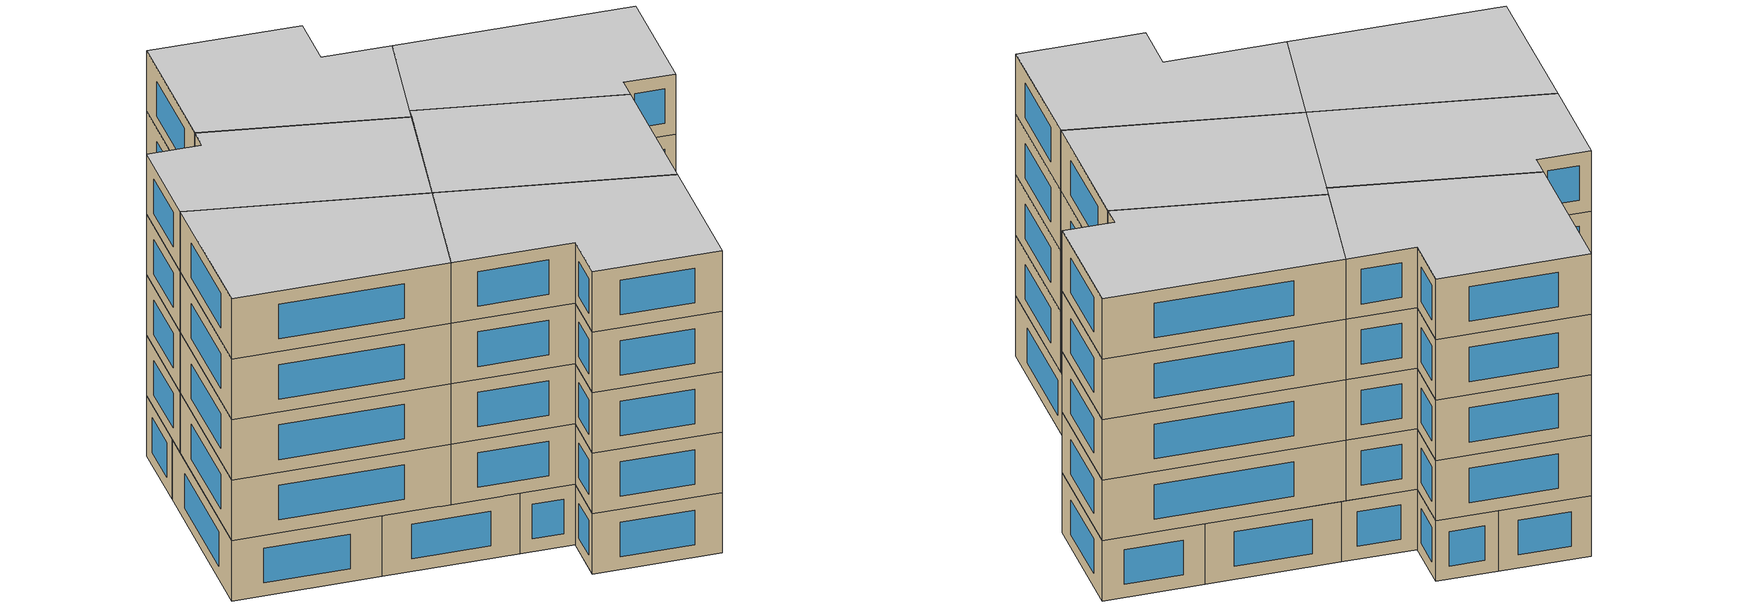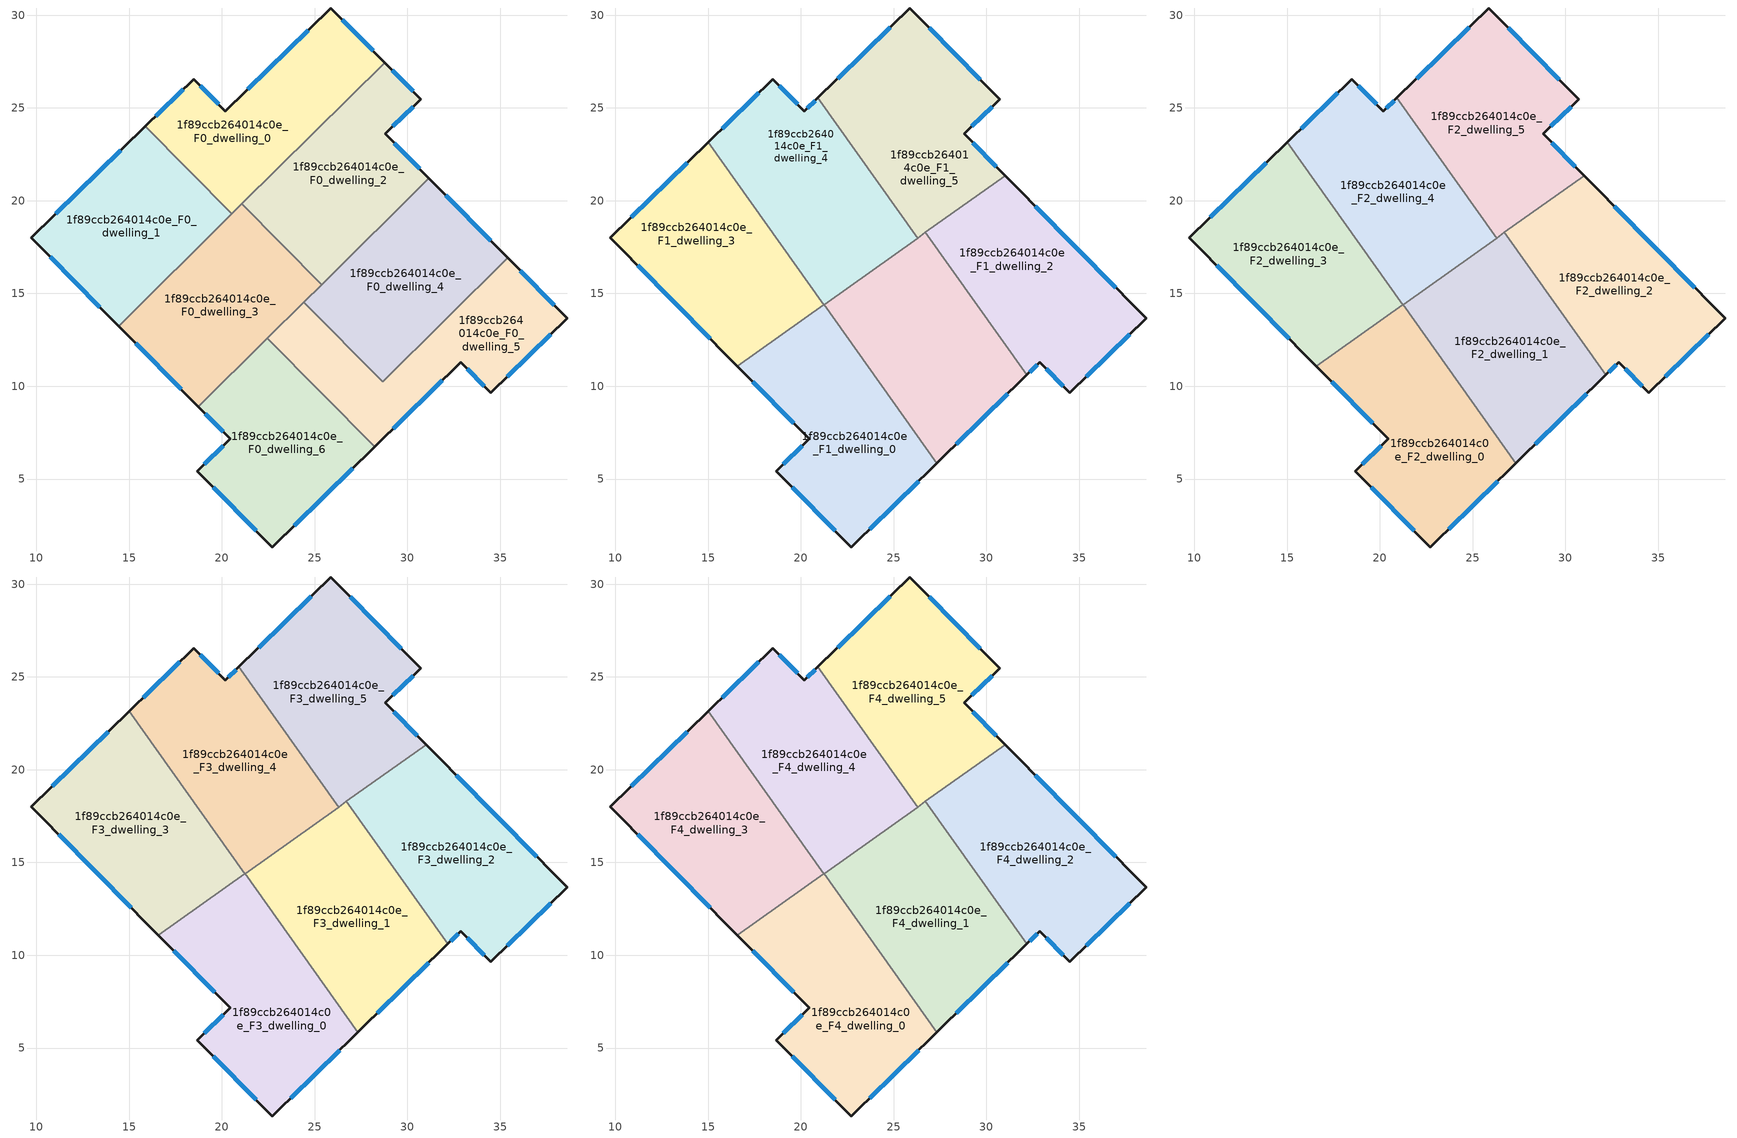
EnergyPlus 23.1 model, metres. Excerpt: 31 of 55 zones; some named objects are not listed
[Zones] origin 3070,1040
1f89ccb264014c0e_F0_dwelling_0
 floor ground (EU_floor_Construction): 25.87,30.38 28.77,27.45 20.54,19.29 15.87,24 18.48,26.56 20.19,24.82 z0
 wall outside (EU_wall_Construction): 28.77,27.45 25.87,30.38 20.19,24.82 18.48,26.56 15.87,24 z0:3
 wall to 1f89ccb264014c0e_F0_dwelling_1 (EU_wall_Construction): 15.87,24 20.54,19.29 z0:3
 wall to 1f89ccb264014c0e_F0_dwelling_2 (EU_wall_Construction): 21.08,19.82 28.77,27.45 z0:3
 wall to 1f89ccb264014c0e_F0_dwelling_3 (EU_wall_Construction): 20.54,19.29 21.08,19.82 z0:3
 window (EU_Window_Construction): 24.66,29.19 21.41,26.01 / 28.15,28.08 26.49,29.75 / 17.92,26.01 16.43,24.55 / 19.82,25.19 18.85,26.18 z0.64:2.36
1f89ccb264014c0e_F0_dwelling_1
 floor ground (EU_floor_Construction): 15.87,24 20.54,19.29 14.44,13.24 9.74,18 z0
 wall outside (EU_wall_Construction): 15.87,24 9.74,18 14.44,13.24 z0:3
 wall to 1f89ccb264014c0e_F0_dwelling_3 (EU_wall_Construction): 14.44,13.24 20.54,19.29 z0:3
 window (EU_Window_Construction): 14.55,22.72 11.05,19.28 / 10.74,16.98 13.43,14.26 z0.64:2.36
1f89ccb264014c0e_F0_dwelling_2
 floor ground (EU_floor_Construction): 30.72,25.48 28.79,23.6 31.16,21.21 25.38,15.48 21.08,19.82 28.77,27.45 z0
 wall outside (EU_wall_Construction): 31.16,21.21 28.79,23.6 30.72,25.48 28.77,27.45 z0:3
 wall to 1f89ccb264014c0e_F0_dwelling_3 (EU_wall_Construction): 21.08,19.82 25.38,15.48 z0:3
 wall to 1f89ccb264014c0e_F0_dwelling_4 (EU_wall_Construction): 25.38,15.48 31.16,21.21 z0:3
 window (EU_Window_Construction): 29.21,24 30.31,25.07 / 30.65,21.72 29.3,23.09 / 30.3,25.9 29.19,27.02 z0.64:2.36
1f89ccb264014c0e_F0_dwelling_3
 floor ground (EU_floor_Construction): 21.08,19.82 25.38,15.48 18.73,8.9 14.44,13.24 z0
 wall outside (EU_wall_Construction): 14.44,13.24 18.73,8.9 z0:3
 wall to 1f89ccb264014c0e_F0_dwelling_6 (EU_wall_Construction): 18.73,8.9 22.45,12.58 z0:3
 wall to 1f89ccb264014c0e_F0_dwelling_5 (EU_wall_Construction): 22.45,12.58 24.42,14.53 z0:3
 wall to 1f89ccb264014c0e_F0_dwelling_4 (EU_wall_Construction): 24.42,14.53 25.38,15.48 z0:3
 window (EU_Window_Construction): 15.36,12.31 17.81,9.83 z0.64:2.36
1f89ccb264014c0e_F0_dwelling_4
 floor ground (EU_floor_Construction): 31.16,21.21 35.4,16.92 28.66,10.25 24.42,14.53 z0
 wall outside (EU_wall_Construction): 35.4,16.92 31.16,21.21 z0:3
 wall to 1f89ccb264014c0e_F0_dwelling_5 (EU_wall_Construction): 24.42,14.53 28.66,10.25 35.4,16.92 z0:3
 window (EU_Window_Construction): 34.49,17.84 32.07,20.29 z0.64:2.36
1f89ccb264014c0e_F0_dwelling_5
 floor ground (EU_floor_Construction): 35.4,16.92 38.6,13.67 34.5,9.65 32.88,11.3 28.23,6.74 22.45,12.58 24.42,14.53 28.66,10.25 z0
 wall outside (EU_wall_Construction): 28.23,6.74 32.88,11.3 34.5,9.65 38.6,13.67 35.4,16.92 z0:3
 wall to 1f89ccb264014c0e_F0_dwelling_6 (EU_wall_Construction): 22.45,12.58 28.23,6.74 z0:3
 window (EU_Window_Construction): 37.92,14.37 36.08,16.22 / 35.38,10.51 37.73,12.81 / 33.23,10.95 34.15,10.01 / 29.22,7.72 31.88,10.33 z0.64:2.36
1f89ccb264014c0e_F0_dwelling_6
 floor ground (EU_floor_Construction): 22.45,12.58 28.23,6.74 22.72,1.34 18.67,5.43 20.45,7.17 18.73,8.9 z0
 wall outside (EU_wall_Construction): 18.73,8.9 20.45,7.17 18.67,5.43 22.72,1.34 28.23,6.74 z0:3
 window (EU_Window_Construction): 19.1,8.53 20.08,7.54 / 23.9,2.5 27.05,5.59 / 19.54,4.56 21.85,2.22 / 20.07,6.8 19.05,5.81 z0.64:2.36
1f89ccb264014c0e_F1_dwelling_0
 floor to 1f89ccb264014c0e_F0_dwelling_6 (EU_floor_Construction): 22.81,12.22 27.33,5.86 22.72,1.34 18.67,5.43 20.45,7.17 18.73,8.9 22.45,12.58 z3
 floor to 1f89ccb264014c0e_F0_dwelling_5 (EU_floor_Construction): 22.51,12.64 22.81,12.22 22.45,12.58 z3
 floor to 1f89ccb264014c0e_F0_dwelling_3 (EU_floor_Construction): 21.25,14.4 22.51,12.64 18.73,8.9 16.58,11.08 z3
 wall outside (EU_wall_Construction): 16.58,11.08 20.45,7.17 18.67,5.43 22.72,1.34 27.33,5.86 z3:6
 wall to 1f89ccb264014c0e_F1_dwelling_1 (EU_wall_Construction): 27.33,5.86 21.25,14.4 z3:6
 wall to 1f89ccb264014c0e_F1_dwelling_3 (EU_wall_Construction): 21.24,14.4 16.58,11.08 z3:6
 window (EU_Window_Construction): 17.41,10.24 19.62,8.01 / 23.7,2.31 26.34,4.89 / 19.54,4.56 21.85,2.22 / 20.07,6.8 19.05,5.81 z3.64:5.36
1f89ccb264014c0e_F1_dwelling_1
 floor to 1f89ccb264014c0e_F0_dwelling_5 (EU_floor_Construction): 30.87,12.44 32.17,10.61 28.23,6.74 22.81,12.22 22.51,12.64 24.42,14.53 28.66,10.25 z3
 floor to 1f89ccb264014c0e_F0_dwelling_6 (EU_floor_Construction): 22.81,12.22 28.23,6.74 27.33,5.86 z3
 floor to 1f89ccb264014c0e_F0_dwelling_4 (EU_floor_Construction): 27.33,17.41 30.87,12.44 28.66,10.25 24.42,14.53 z3
 floor to 1f89ccb264014c0e_F0_dwelling_2 (EU_floor_Construction): 26.71,18.29 27.33,17.41 25.38,15.48 24.3,16.57 z3
 floor to 1f89ccb264014c0e_F0_dwelling_3 (EU_floor_Construction): 24.3,16.57 25.38,15.48 22.51,12.64 21.25,14.4 z3
 wall outside (EU_wall_Construction): 27.33,5.86 32.17,10.61 z3:6
 wall to 1f89ccb264014c0e_F1_dwelling_2 (EU_wall_Construction): 32.17,10.61 26.71,18.29 z3:6
 wall to 1f89ccb264014c0e_F1_dwelling_4 (EU_wall_Construction): 26.29,17.99 21.25,14.4 z3:6
 wall to 1f89ccb264014c0e_F1_dwelling_5 (EU_wall_Construction): 26.71,18.29 26.29,17.99 z3:6
 window (EU_Window_Construction): 28.37,6.88 31.14,9.59 z3.64:5.36
1f89ccb264014c0e_F1_dwelling_2
 floor to 1f89ccb264014c0e_F0_dwelling_4 (EU_floor_Construction): 31.16,21.2 35.4,16.92 30.87,12.44 27.33,17.41 z3
 floor to 1f89ccb264014c0e_F0_dwelling_5 (EU_floor_Construction): 35.4,16.92 38.6,13.67 34.5,9.65 32.88,11.3 32.17,10.61 30.87,12.44 z3
 floor to 1f89ccb264014c0e_F0_dwelling_2 (EU_floor_Construction): 31.02,21.35 31.16,21.2 27.33,17.41 26.71,18.29 z3
 wall outside (EU_wall_Construction): 32.17,10.61 32.88,11.3 34.5,9.65 38.6,13.67 31.02,21.35 z3:6
 wall to 1f89ccb264014c0e_F1_dwelling_5 (EU_wall_Construction): 31.02,21.35 26.71,18.29 z3:6
 window (EU_Window_Construction): 36.98,15.32 32.64,19.7 / 35.38,10.51 37.73,12.81 / 33.23,10.95 34.15,10.01 / 32.32,10.76 32.73,11.15 z3.64:5.36
1f89ccb264014c0e_F1_dwelling_3
 floor to 1f89ccb264014c0e_F0_dwelling_1 (EU_floor_Construction): 15.01,23.16 18.91,17.68 14.44,13.24 9.74,18 z3
 floor to 1f89ccb264014c0e_F0_dwelling_3 (EU_floor_Construction): 18.91,17.68 21.24,14.4 16.58,11.08 14.44,13.24 z3
 wall outside (EU_wall_Construction): 15.01,23.16 9.74,18 16.58,11.08 z3:6
 wall to 1f89ccb264014c0e_F1_dwelling_4 (EU_wall_Construction): 21.24,14.4 15.01,23.16 z3:6
 window (EU_Window_Construction): 11.2,16.52 15.11,12.56 / 13.88,22.05 10.87,19.1 z3.64:5.36
1f89ccb264014c0e_F1_dwelling_4
 floor to 1f89ccb264014c0e_F0_dwelling_2 (EU_floor_Construction): 23.37,22.09 26.29,17.99 24.3,16.57 21.08,19.82 z3
 floor to 1f89ccb264014c0e_F0_dwelling_0 (EU_floor_Construction): 20.92,25.54 23.37,22.09 20.54,19.29 15.87,24 18.48,26.56 20.19,24.82 z3
 floor to 1f89ccb264014c0e_F0_dwelling_1 (EU_floor_Construction): 15.87,24 20.54,19.29 18.91,17.68 15.01,23.16 z3
 floor to 1f89ccb264014c0e_F0_dwelling_3 (EU_floor_Construction): 21.08,19.82 24.3,16.57 21.24,14.4 18.91,17.68 z3
 wall outside (EU_wall_Construction): 20.92,25.54 20.19,24.82 18.48,26.56 15.01,23.16 z3:6
 wall to 1f89ccb264014c0e_F1_dwelling_5 (EU_wall_Construction): 26.29,17.99 20.92,25.54 z3:6
 window (EU_Window_Construction): 17.74,25.83 15.75,23.89 / 19.82,25.19 18.85,26.18 / 20.77,25.38 20.35,24.97 z3.64:5.36
1f89ccb264014c0e_F1_dwelling_5
 floor to 1f89ccb264014c0e_F0_dwelling_0 (EU_floor_Construction): 25.87,30.38 28.77,27.45 23.37,22.09 20.92,25.54 z3
 floor to 1f89ccb264014c0e_F0_dwelling_2 (EU_floor_Construction): 30.72,25.48 28.79,23.6 31.02,21.35 26.29,17.99 23.37,22.09 28.77,27.45 z3
 wall outside (EU_wall_Construction): 31.02,21.35 28.79,23.6 30.72,25.48 25.87,30.38 20.92,25.54 z3:6
 window (EU_Window_Construction): 30.54,21.83 29.27,23.12 / 24.81,29.35 21.98,26.57 / 29.68,26.53 26.91,29.33 / 29.21,24 30.31,25.07 z3.64:5.36
1f89ccb264014c0e_F2_dwelling_0
 floor to 1f89ccb264014c0e_F1_dwelling_0 (EU_floor_Construction): 21.25,14.4 27.33,5.86 22.72,1.34 18.67,5.43 20.45,7.17 16.58,11.08 z6
 wall outside (EU_wall_Construction): 16.58,11.08 20.45,7.17 18.67,5.43 22.72,1.34 27.33,5.86 z6:9
 wall to 1f89ccb264014c0e_F2_dwelling_1 (EU_wall_Construction): 27.33,5.86 21.25,14.4 z6:9
 wall to 1f89ccb264014c0e_F2_dwelling_3 (EU_wall_Construction): 21.24,14.4 16.58,11.08 z6:9
 window (EU_Window_Construction): 17.41,10.24 19.62,8.01 / 23.7,2.31 26.34,4.89 / 19.54,4.56 21.85,2.22 / 20.07,6.8 19.05,5.81 z6.64:8.36
1f89ccb264014c0e_F2_dwelling_1
 floor to 1f89ccb264014c0e_F1_dwelling_1 (EU_floor_Construction): 26.71,18.29 32.17,10.61 27.33,5.86 21.25,14.4 z6
 wall outside (EU_wall_Construction): 27.33,5.86 32.17,10.61 z6:9
 wall to 1f89ccb264014c0e_F2_dwelling_2 (EU_wall_Construction): 32.17,10.61 26.71,18.29 z6:9
 wall to 1f89ccb264014c0e_F2_dwelling_4 (EU_wall_Construction): 26.29,17.99 21.25,14.4 z6:9
 wall to 1f89ccb264014c0e_F2_dwelling_5 (EU_wall_Construction): 26.71,18.29 26.29,17.99 z6:9
 window (EU_Window_Construction): 28.37,6.88 31.14,9.59 z6.64:8.36
1f89ccb264014c0e_F2_dwelling_2
 floor to 1f89ccb264014c0e_F1_dwelling_2 (EU_floor_Construction): 31.02,21.35 38.6,13.67 34.5,9.65 32.88,11.3 32.17,10.61 26.71,18.29 z6
 wall outside (EU_wall_Construction): 32.17,10.61 32.88,11.3 34.5,9.65 38.6,13.67 31.02,21.35 z6:9
 wall to 1f89ccb264014c0e_F2_dwelling_5 (EU_wall_Construction): 31.02,21.35 26.71,18.29 z6:9
 window (EU_Window_Construction): 36.98,15.32 32.64,19.7 / 35.38,10.51 37.73,12.81 / 33.23,10.95 34.15,10.01 / 32.32,10.76 32.73,11.15 z6.64:8.36
1f89ccb264014c0e_F2_dwelling_3
 floor to 1f89ccb264014c0e_F1_dwelling_3 (EU_floor_Construction): 15.01,23.16 21.24,14.4 16.58,11.08 9.74,18 z6
 wall outside (EU_wall_Construction): 15.01,23.16 9.74,18 16.58,11.08 z6:9
 wall to 1f89ccb264014c0e_F2_dwelling_4 (EU_wall_Construction): 21.24,14.4 15.01,23.16 z6:9
 window (EU_Window_Construction): 11.2,16.52 15.11,12.56 / 13.88,22.05 10.87,19.1 z6.64:8.36
1f89ccb264014c0e_F2_dwelling_4
 floor to 1f89ccb264014c0e_F1_dwelling_4 (EU_floor_Construction): 20.92,25.54 26.29,17.99 21.24,14.4 15.01,23.16 18.48,26.56 20.19,24.82 z6
 wall outside (EU_wall_Construction): 20.92,25.54 20.19,24.82 18.48,26.56 15.01,23.16 z6:9
 wall to 1f89ccb264014c0e_F2_dwelling_5 (EU_wall_Construction): 26.29,17.99 20.92,25.54 z6:9
 window (EU_Window_Construction): 17.74,25.83 15.75,23.89 / 19.82,25.19 18.85,26.18 / 20.77,25.38 20.35,24.97 z6.64:8.36
1f89ccb264014c0e_F2_dwelling_5
 floor to 1f89ccb264014c0e_F1_dwelling_5 (EU_floor_Construction): 30.72,25.48 28.79,23.6 31.02,21.35 26.29,17.99 20.92,25.54 25.87,30.38 z6
 wall outside (EU_wall_Construction): 31.02,21.35 28.79,23.6 30.72,25.48 25.87,30.38 20.92,25.54 z6:9
 window (EU_Window_Construction): 30.54,21.83 29.27,23.12 / 24.81,29.35 21.98,26.57 / 29.68,26.53 26.91,29.33 / 29.21,24 30.31,25.07 z6.64:8.36
1f89ccb264014c0e_F3_dwelling_0
 floor to 1f89ccb264014c0e_F2_dwelling_0 (EU_floor_Construction): 21.25,14.4 27.33,5.86 22.72,1.34 18.67,5.43 20.45,7.17 16.58,11.08 z9
 wall outside (EU_wall_Construction): 16.58,11.08 20.45,7.17 18.67,5.43 22.72,1.34 27.33,5.86 z9:12
 wall to 1f89ccb264014c0e_F3_dwelling_1 (EU_wall_Construction): 27.33,5.86 21.25,14.4 z9:12
 wall to 1f89ccb264014c0e_F3_dwelling_3 (EU_wall_Construction): 21.24,14.4 16.58,11.08 z9:12
 window (EU_Window_Construction): 17.41,10.24 19.62,8.01 / 23.7,2.31 26.34,4.89 / 19.54,4.56 21.85,2.22 / 20.07,6.8 19.05,5.81 z9.64:11.36
1f89ccb264014c0e_F3_dwelling_1
 floor to 1f89ccb264014c0e_F2_dwelling_1 (EU_floor_Construction): 26.71,18.29 32.17,10.61 27.33,5.86 21.25,14.4 z9
 wall outside (EU_wall_Construction): 27.33,5.86 32.17,10.61 z9:12
 wall to 1f89ccb264014c0e_F3_dwelling_2 (EU_wall_Construction): 32.17,10.61 26.71,18.29 z9:12
 wall to 1f89ccb264014c0e_F3_dwelling_4 (EU_wall_Construction): 26.29,17.99 21.25,14.4 z9:12
 wall to 1f89ccb264014c0e_F3_dwelling_5 (EU_wall_Construction): 26.71,18.29 26.29,17.99 z9:12
 window (EU_Window_Construction): 28.37,6.88 31.14,9.59 z9.64:11.36
1f89ccb264014c0e_F3_dwelling_2
 floor to 1f89ccb264014c0e_F2_dwelling_2 (EU_floor_Construction): 31.02,21.35 38.6,13.67 34.5,9.65 32.88,11.3 32.17,10.61 26.71,18.29 z9
 wall outside (EU_wall_Construction): 32.17,10.61 32.88,11.3 34.5,9.65 38.6,13.67 31.02,21.35 z9:12
 wall to 1f89ccb264014c0e_F3_dwelling_5 (EU_wall_Construction): 31.02,21.35 26.71,18.29 z9:12
 window (EU_Window_Construction): 36.98,15.32 32.64,19.7 / 35.38,10.51 37.73,12.81 / 33.23,10.95 34.15,10.01 / 32.32,10.76 32.73,11.15 z9.64:11.36
1f89ccb264014c0e_F3_dwelling_3
 floor to 1f89ccb264014c0e_F2_dwelling_3 (EU_floor_Construction): 15.01,23.16 21.24,14.4 16.58,11.08 9.74,18 z9
 wall outside (EU_wall_Construction): 15.01,23.16 9.74,18 16.58,11.08 z9:12
 wall to 1f89ccb264014c0e_F3_dwelling_4 (EU_wall_Construction): 21.24,14.4 15.01,23.16 z9:12
 window (EU_Window_Construction): 11.2,16.52 15.11,12.56 / 13.88,22.05 10.87,19.1 z9.64:11.36
1f89ccb264014c0e_F3_dwelling_4
 floor to 1f89ccb264014c0e_F2_dwelling_4 (EU_floor_Construction): 20.92,25.54 26.29,17.99 21.24,14.4 15.01,23.16 18.48,26.56 20.19,24.82 z9
 wall outside (EU_wall_Construction): 20.92,25.54 20.19,24.82 18.48,26.56 15.01,23.16 z9:12
 wall to 1f89ccb264014c0e_F3_dwelling_5 (EU_wall_Construction): 26.29,17.99 20.92,25.54 z9:12
 window (EU_Window_Construction): 17.74,25.83 15.75,23.89 / 19.82,25.19 18.85,26.18 / 20.77,25.38 20.35,24.97 z9.64:11.36
1f89ccb264014c0e_F3_dwelling_5
 floor to 1f89ccb264014c0e_F2_dwelling_5 (EU_floor_Construction): 30.72,25.48 28.79,23.6 31.02,21.35 26.29,17.99 20.92,25.54 25.87,30.38 z9
 wall outside (EU_wall_Construction): 31.02,21.35 28.79,23.6 30.72,25.48 25.87,30.38 20.92,25.54 z9:12
 window (EU_Window_Construction): 30.54,21.83 29.27,23.12 / 24.81,29.35 21.98,26.57 / 29.68,26.53 26.91,29.33 / 29.21,24 30.31,25.07 z9.64:11.36
1f89ccb264014c0e_F4_dwelling_0
 floor to 1f89ccb264014c0e_F3_dwelling_0 (EU_floor_Construction): 21.25,14.4 27.33,5.86 22.72,1.34 18.67,5.43 20.45,7.17 16.58,11.08 z12
 wall outside (EU_wall_Construction): 16.58,11.08 20.45,7.17 18.67,5.43 22.72,1.34 27.33,5.86 z12:15
 wall to 1f89ccb264014c0e_F4_dwelling_1 (EU_wall_Construction): 27.33,5.86 21.25,14.4 z12:15
 wall to 1f89ccb264014c0e_F4_dwelling_3 (EU_wall_Construction): 21.24,14.4 16.58,11.08 z12:15
 window (EU_Window_Construction): 17.41,10.24 19.62,8.01 / 23.7,2.31 26.34,4.89 / 19.54,4.56 21.85,2.22 / 20.07,6.8 19.05,5.81 z12.64:14.36
 ceiling to 1f89ccb264014c0e_F5_dwelling_0 (EU_floor_Construction): 27.33,5.86 21.25,14.4 16.58,11.08 20.45,7.17 18.67,5.43 22.72,1.34 z15
1f89ccb264014c0e_F4_dwelling_1
 floor to 1f89ccb264014c0e_F3_dwelling_1 (EU_floor_Construction): 26.71,18.29 32.17,10.61 27.33,5.86 21.25,14.4 z12
 wall outside (EU_wall_Construction): 27.33,5.86 32.17,10.61 z12:15
 wall to 1f89ccb264014c0e_F4_dwelling_2 (EU_wall_Construction): 32.17,10.61 26.71,18.29 z12:15
 wall to 1f89ccb264014c0e_F4_dwelling_4 (EU_wall_Construction): 26.29,17.99 21.25,14.4 z12:15
 wall to 1f89ccb264014c0e_F4_dwelling_5 (EU_wall_Construction): 26.71,18.29 26.29,17.99 z12:15
 window (EU_Window_Construction): 28.37,6.88 31.14,9.59 z12.64:14.36
 ceiling to 1f89ccb264014c0e_F5_dwelling_1 (EU_floor_Construction): 32.17,10.61 26.71,18.29 21.25,14.4 27.33,5.86 z15
1f89ccb264014c0e_F4_dwelling_2
 floor to 1f89ccb264014c0e_F3_dwelling_2 (EU_floor_Construction): 31.02,21.35 38.6,13.67 34.5,9.65 32.88,11.3 32.17,10.61 26.71,18.29 z12
 wall outside (EU_wall_Construction): 32.17,10.61 32.88,11.3 34.5,9.65 38.6,13.67 31.02,21.35 z12:15
 wall to 1f89ccb264014c0e_F4_dwelling_5 (EU_wall_Construction): 31.02,21.35 26.71,18.29 z12:15
 window (EU_Window_Construction): 36.98,15.32 32.64,19.7 / 35.38,10.51 37.73,12.81 / 33.23,10.95 34.15,10.01 / 32.32,10.76 32.73,11.15 z12.64:14.36
 ceiling to 1f89ccb264014c0e_F5_dwelling_2 (EU_floor_Construction): 38.6,13.67 31.02,21.35 26.71,18.29 32.17,10.61 32.88,11.3 34.5,9.65 z15
1f89ccb264014c0e_F4_dwelling_3
 floor to 1f89ccb264014c0e_F3_dwelling_3 (EU_floor_Construction): 15.01,23.16 21.24,14.4 16.58,11.08 9.74,18 z12
 wall outside (EU_wall_Construction): 15.01,23.16 9.74,18 16.58,11.08 z12:15
 wall to 1f89ccb264014c0e_F4_dwelling_4 (EU_wall_Construction): 21.24,14.4 15.01,23.16 z12:15
 window (EU_Window_Construction): 11.2,16.52 15.11,12.56 / 13.88,22.05 10.87,19.1 z12.64:14.36
 ceiling to 1f89ccb264014c0e_F5_dwelling_3 (EU_floor_Construction): 21.24,14.4 15.01,23.16 9.74,18 16.58,11.08 z15
1f89ccb264014c0e_F4_dwelling_4
 floor to 1f89ccb264014c0e_F3_dwelling_4 (EU_floor_Construction): 20.92,25.54 26.29,17.99 21.24,14.4 15.01,23.16 18.48,26.56 20.19,24.82 z12
 wall outside (EU_wall_Construction): 20.92,25.54 20.19,24.82 18.48,26.56 15.01,23.16 z12:15
 wall to 1f89ccb264014c0e_F4_dwelling_5 (EU_wall_Construction): 26.29,17.99 20.92,25.54 z12:15
 window (EU_Window_Construction): 17.74,25.83 15.75,23.89 / 19.82,25.19 18.85,26.18 / 20.77,25.38 20.35,24.97 z12.64:14.36
 ceiling to 1f89ccb264014c0e_F5_dwelling_4 (EU_floor_Construction): 26.29,17.99 20.92,25.54 20.19,24.82 18.48,26.56 15.01,23.16 21.24,14.4 z15
1f89ccb264014c0e_F4_dwelling_5
 floor to 1f89ccb264014c0e_F3_dwelling_5 (EU_floor_Construction): 30.72,25.48 28.79,23.6 31.02,21.35 26.29,17.99 20.92,25.54 25.87,30.38 z12
 wall outside (EU_wall_Construction): 31.02,21.35 28.79,23.6 30.72,25.48 25.87,30.38 20.92,25.54 z12:15
 window (EU_Window_Construction): 30.54,21.83 29.27,23.12 / 24.81,29.35 21.98,26.57 / 29.68,26.53 26.91,29.33 / 29.21,24 30.31,25.07 z12.64:14.36
 ceiling to 1f89ccb264014c0e_F5_dwelling_5 (EU_floor_Construction): 31.02,21.35 28.79,23.6 30.72,25.48 25.87,30.38 20.92,25.54 26.29,17.99 z15
[Building]
EU S2 Campaign: North Axis=0; Terrain=City; Solar Distribution=FullExterior
[Site:Location]
Yerevan-Zvartnots.Intl.AP: Latitude=40.15; Longitude=44.383; Time Zone=4; Elevation=854
[SizingPeriod:WeatherFileDays]
AnnualSizingPeriod: Begin Month=1; Begin Day of Month=1; End Month=12; End Day of Month=31; Day of Week for Start Day=Monday; Use Weather File Daylight Saving Period=No; Use Weather File Rain and Snow Indicators=No
[MATERIAL]
EU_InternalMass_Material: Roughness=MediumRough; Thickness=0.1; Conductivity=1; Density=1800; Specific Heat=900; Thermal Absorptance=0.9; Solar Absorptance=0.7; Visible Absorptance=0.7
[MATERIAL:NOMASS] Roughness=MediumRough; Thermal Absorptance=0.9; Solar Absorptance=0.7; Visible Absorptance=0.7
Name | Thermal Resistance
EU_wall_NoMass | 1.05043
EU_floor_NoMass | 0.478065
[WINDOWMATERIAL:SIMPLEGLAZINGSYSTEM]
EU_Window_SimpleGlazing: UFactor=2.5566; Solar Heat Gain Coefficient=0.75; Visible Transmittance=0.75
[CONSTRUCTION]
EU_wall_Construction: EU_wall_NoMass
EU_floor_Construction: EU_floor_NoMass
EU_Window_Construction: EU_Window_SimpleGlazing
EU_InternalMass_Construction: EU_InternalMass_Material
[ZONE] Type=1; Multiplier=1; Ceiling Height=autocalculate; Floor Area=autocalculate; Part of Total Floor Area=Yes
Name | Volume
1f89ccb264014c0e_F0_dwelling_0 | 171.486
1f89ccb264014c0e_F1_dwelling_0; 1f89ccb264014c0e_F2_dwelling_0; 1f89ccb264014c0e_F3_dwelling_0; 1f89ccb264014c0e_F4_dwelling_0 | 200.08
1f89ccb264014c0e_F0_dwelling_1 | 171.511
1f89ccb264014c0e_F1_dwelling_1; 1f89ccb264014c0e_F2_dwelling_1; 1f89ccb264014c0e_F3_dwelling_1; 1f89ccb264014c0e_F4_dwelling_1 | 200.07
1f89ccb264014c0e_F0_dwelling_2 | 171.478
1f89ccb264014c0e_F1_dwelling_2; 1f89ccb264014c0e_F2_dwelling_2; 1f89ccb264014c0e_F3_dwelling_2; 1f89ccb264014c0e_F4_dwelling_2 | 200.058
1f89ccb264014c0e_F0_dwelling_3 | 171.479
1f89ccb264014c0e_F1_dwelling_3; 1f89ccb264014c0e_F2_dwelling_3; 1f89ccb264014c0e_F3_dwelling_3; 1f89ccb264014c0e_F4_dwelling_3 | 200.066
1f89ccb264014c0e_F0_dwelling_4 | 171.499
1f89ccb264014c0e_F1_dwelling_4; 1f89ccb264014c0e_F2_dwelling_4; 1f89ccb264014c0e_F3_dwelling_4; 1f89ccb264014c0e_F4_dwelling_4 | 200.045
1f89ccb264014c0e_F0_dwelling_5 | 171.466
1f89ccb264014c0e_F1_dwelling_5; 1f89ccb264014c0e_F2_dwelling_5; 1f89ccb264014c0e_F3_dwelling_5; 1f89ccb264014c0e_F4_dwelling_5 | 200.071
1f89ccb264014c0e_F0_dwelling_6 | 171.502
[INTERNALMASS] Construction=EU_InternalMass_Construction
Name | Zone or ZoneList | Surface Area
1f89ccb264014c0e_F0_dwelling_0_EU_InternalMass | 1f89ccb264014c0e_F0_dwelling_0 | 57.1627
1f89ccb264014c0e_F0_dwelling_1_EU_InternalMass | 1f89ccb264014c0e_F0_dwelling_1 | 57.17
1f89ccb264014c0e_F0_dwelling_2_EU_InternalMass | 1f89ccb264014c0e_F0_dwelling_2 | 57.1592
1f89ccb264014c0e_F0_dwelling_3_EU_InternalMass | 1f89ccb264014c0e_F0_dwelling_3 | 57.1591
1f89ccb264014c0e_F0_dwelling_4_EU_InternalMass | 1f89ccb264014c0e_F0_dwelling_4 | 57.1658
1f89ccb264014c0e_F0_dwelling_5_EU_InternalMass | 1f89ccb264014c0e_F0_dwelling_5 | 57.155
1f89ccb264014c0e_F0_dwelling_6_EU_InternalMass | 1f89ccb264014c0e_F0_dwelling_6 | 57.167
1f89ccb264014c0e_F1_dwelling_0_EU_InternalMass | 1f89ccb264014c0e_F1_dwelling_0 | 66.6932
1f89ccb264014c0e_F1_dwelling_1_EU_InternalMass | 1f89ccb264014c0e_F1_dwelling_1 | 66.6901
1f89ccb264014c0e_F1_dwelling_2_EU_InternalMass | 1f89ccb264014c0e_F1_dwelling_2 | 66.6859
1f89ccb264014c0e_F1_dwelling_3_EU_InternalMass | 1f89ccb264014c0e_F1_dwelling_3 | 66.6888
1f89ccb264014c0e_F1_dwelling_4_EU_InternalMass | 1f89ccb264014c0e_F1_dwelling_4 | 66.6817
1f89ccb264014c0e_F1_dwelling_5_EU_InternalMass | 1f89ccb264014c0e_F1_dwelling_5 | 66.6903
1f89ccb264014c0e_F2_dwelling_0_EU_InternalMass | 1f89ccb264014c0e_F2_dwelling_0 | 66.6932
1f89ccb264014c0e_F2_dwelling_1_EU_InternalMass | 1f89ccb264014c0e_F2_dwelling_1 | 66.6901
1f89ccb264014c0e_F2_dwelling_2_EU_InternalMass | 1f89ccb264014c0e_F2_dwelling_2 | 66.6859
1f89ccb264014c0e_F2_dwelling_3_EU_InternalMass | 1f89ccb264014c0e_F2_dwelling_3 | 66.6888
1f89ccb264014c0e_F2_dwelling_4_EU_InternalMass | 1f89ccb264014c0e_F2_dwelling_4 | 66.6817
1f89ccb264014c0e_F2_dwelling_5_EU_InternalMass | 1f89ccb264014c0e_F2_dwelling_5 | 66.6903
1f89ccb264014c0e_F3_dwelling_0_EU_InternalMass | 1f89ccb264014c0e_F3_dwelling_0 | 66.6932
1f89ccb264014c0e_F3_dwelling_1_EU_InternalMass | 1f89ccb264014c0e_F3_dwelling_1 | 66.6901
1f89ccb264014c0e_F3_dwelling_2_EU_InternalMass | 1f89ccb264014c0e_F3_dwelling_2 | 66.6859
1f89ccb264014c0e_F3_dwelling_3_EU_InternalMass | 1f89ccb264014c0e_F3_dwelling_3 | 66.6888
1f89ccb264014c0e_F3_dwelling_4_EU_InternalMass | 1f89ccb264014c0e_F3_dwelling_4 | 66.6817
1f89ccb264014c0e_F3_dwelling_5_EU_InternalMass | 1f89ccb264014c0e_F3_dwelling_5 | 66.6903
1f89ccb264014c0e_F4_dwelling_0_EU_InternalMass | 1f89ccb264014c0e_F4_dwelling_0 | 66.6932
1f89ccb264014c0e_F4_dwelling_1_EU_InternalMass | 1f89ccb264014c0e_F4_dwelling_1 | 66.6901
1f89ccb264014c0e_F4_dwelling_2_EU_InternalMass | 1f89ccb264014c0e_F4_dwelling_2 | 66.6859
1f89ccb264014c0e_F4_dwelling_3_EU_InternalMass | 1f89ccb264014c0e_F4_dwelling_3 | 66.6888
1f89ccb264014c0e_F4_dwelling_4_EU_InternalMass | 1f89ccb264014c0e_F4_dwelling_4 | 66.6817
1f89ccb264014c0e_F4_dwelling_5_EU_InternalMass | 1f89ccb264014c0e_F4_dwelling_5 | 66.6903
[OTHEREQUIPMENT] Fuel Type=Electricity; Design Level Calculation Method=Watts/Area; Power per Zone Floor Area=1; Fraction Latent=0; Fraction Radiant=0; Fraction Lost=0; Carbon Dioxide Generation Rate=0; EndUse Subcategory=EU_Step8_InternalGains
Name | Zone or ZoneList or Space or SpaceList | Schedule
EU_Step8_InternalGain_1f89ccb264014c0e_F0_dwelling_0_f000 | 1f89ccb264014c0e_F0_dwelling_0 | EU_Step8_GainSchedule_1f89ccb264014c0e_F0_dwelling_0_f000
EU_Step8_InternalGain_1f89ccb264014c0e_F0_dwelling_1_f000 | 1f89ccb264014c0e_F0_dwelling_1 | EU_Step8_GainSchedule_1f89ccb264014c0e_F0_dwelling_1_f000
EU_Step8_InternalGain_1f89ccb264014c0e_F0_dwelling_2_f000 | 1f89ccb264014c0e_F0_dwelling_2 | EU_Step8_GainSchedule_1f89ccb264014c0e_F0_dwelling_2_f000
EU_Step8_InternalGain_1f89ccb264014c0e_F0_dwelling_3_f000 | 1f89ccb264014c0e_F0_dwelling_3 | EU_Step8_GainSchedule_1f89ccb264014c0e_F0_dwelling_3_f000
EU_Step8_InternalGain_1f89ccb264014c0e_F0_dwelling_4_f000 | 1f89ccb264014c0e_F0_dwelling_4 | EU_Step8_GainSchedule_1f89ccb264014c0e_F0_dwelling_4_f000
EU_Step8_InternalGain_1f89ccb264014c0e_F0_dwelling_5_f000 | 1f89ccb264014c0e_F0_dwelling_5 | EU_Step8_GainSchedule_1f89ccb264014c0e_F0_dwelling_5_f000
EU_Step8_InternalGain_1f89ccb264014c0e_F0_dwelling_6_f000 | 1f89ccb264014c0e_F0_dwelling_6 | EU_Step8_GainSchedule_1f89ccb264014c0e_F0_dwelling_6_f000
EU_Step8_InternalGain_1f89ccb264014c0e_F1_dwelling_0_f000 | 1f89ccb264014c0e_F1_dwelling_0 | EU_Step8_GainSchedule_1f89ccb264014c0e_F1_dwelling_0_f000
EU_Step8_InternalGain_1f89ccb264014c0e_F1_dwelling_1_f000 | 1f89ccb264014c0e_F1_dwelling_1 | EU_Step8_GainSchedule_1f89ccb264014c0e_F1_dwelling_1_f000
EU_Step8_InternalGain_1f89ccb264014c0e_F1_dwelling_2_f000 | 1f89ccb264014c0e_F1_dwelling_2 | EU_Step8_GainSchedule_1f89ccb264014c0e_F1_dwelling_2_f000
EU_Step8_InternalGain_1f89ccb264014c0e_F1_dwelling_3_f000 | 1f89ccb264014c0e_F1_dwelling_3 | EU_Step8_GainSchedule_1f89ccb264014c0e_F1_dwelling_3_f000
EU_Step8_InternalGain_1f89ccb264014c0e_F1_dwelling_4_f000 | 1f89ccb264014c0e_F1_dwelling_4 | EU_Step8_GainSchedule_1f89ccb264014c0e_F1_dwelling_4_f000
EU_Step8_InternalGain_1f89ccb264014c0e_F1_dwelling_5_f000 | 1f89ccb264014c0e_F1_dwelling_5 | EU_Step8_GainSchedule_1f89ccb264014c0e_F1_dwelling_5_f000
EU_Step8_InternalGain_1f89ccb264014c0e_F2_dwelling_0_f000 | 1f89ccb264014c0e_F2_dwelling_0 | EU_Step8_GainSchedule_1f89ccb264014c0e_F2_dwelling_0_f000
EU_Step8_InternalGain_1f89ccb264014c0e_F2_dwelling_1_f000 | 1f89ccb264014c0e_F2_dwelling_1 | EU_Step8_GainSchedule_1f89ccb264014c0e_F2_dwelling_1_f000
EU_Step8_InternalGain_1f89ccb264014c0e_F2_dwelling_2_f000 | 1f89ccb264014c0e_F2_dwelling_2 | EU_Step8_GainSchedule_1f89ccb264014c0e_F2_dwelling_2_f000
EU_Step8_InternalGain_1f89ccb264014c0e_F2_dwelling_3_f000 | 1f89ccb264014c0e_F2_dwelling_3 | EU_Step8_GainSchedule_1f89ccb264014c0e_F2_dwelling_3_f000
EU_Step8_InternalGain_1f89ccb264014c0e_F2_dwelling_4_f000 | 1f89ccb264014c0e_F2_dwelling_4 | EU_Step8_GainSchedule_1f89ccb264014c0e_F2_dwelling_4_f000
EU_Step8_InternalGain_1f89ccb264014c0e_F2_dwelling_5_f000 | 1f89ccb264014c0e_F2_dwelling_5 | EU_Step8_GainSchedule_1f89ccb264014c0e_F2_dwelling_5_f000
EU_Step8_InternalGain_1f89ccb264014c0e_F3_dwelling_0_f000 | 1f89ccb264014c0e_F3_dwelling_0 | EU_Step8_GainSchedule_1f89ccb264014c0e_F3_dwelling_0_f000
EU_Step8_InternalGain_1f89ccb264014c0e_F3_dwelling_1_f000 | 1f89ccb264014c0e_F3_dwelling_1 | EU_Step8_GainSchedule_1f89ccb264014c0e_F3_dwelling_1_f000
EU_Step8_InternalGain_1f89ccb264014c0e_F3_dwelling_2_f000 | 1f89ccb264014c0e_F3_dwelling_2 | EU_Step8_GainSchedule_1f89ccb264014c0e_F3_dwelling_2_f000
EU_Step8_InternalGain_1f89ccb264014c0e_F3_dwelling_3_f000 | 1f89ccb264014c0e_F3_dwelling_3 | EU_Step8_GainSchedule_1f89ccb264014c0e_F3_dwelling_3_f000
EU_Step8_InternalGain_1f89ccb264014c0e_F3_dwelling_4_f000 | 1f89ccb264014c0e_F3_dwelling_4 | EU_Step8_GainSchedule_1f89ccb264014c0e_F3_dwelling_4_f000
EU_Step8_InternalGain_1f89ccb264014c0e_F3_dwelling_5_f000 | 1f89ccb264014c0e_F3_dwelling_5 | EU_Step8_GainSchedule_1f89ccb264014c0e_F3_dwelling_5_f000
EU_Step8_InternalGain_1f89ccb264014c0e_F4_dwelling_0_f000 | 1f89ccb264014c0e_F4_dwelling_0 | EU_Step8_GainSchedule_1f89ccb264014c0e_F4_dwelling_0_f000
EU_Step8_InternalGain_1f89ccb264014c0e_F4_dwelling_1_f000 | 1f89ccb264014c0e_F4_dwelling_1 | EU_Step8_GainSchedule_1f89ccb264014c0e_F4_dwelling_1_f000
EU_Step8_InternalGain_1f89ccb264014c0e_F4_dwelling_2_f000 | 1f89ccb264014c0e_F4_dwelling_2 | EU_Step8_GainSchedule_1f89ccb264014c0e_F4_dwelling_2_f000
EU_Step8_InternalGain_1f89ccb264014c0e_F4_dwelling_3_f000 | 1f89ccb264014c0e_F4_dwelling_3 | EU_Step8_GainSchedule_1f89ccb264014c0e_F4_dwelling_3_f000
EU_Step8_InternalGain_1f89ccb264014c0e_F4_dwelling_4_f000 | 1f89ccb264014c0e_F4_dwelling_4 | EU_Step8_GainSchedule_1f89ccb264014c0e_F4_dwelling_4_f000
EU_Step8_InternalGain_1f89ccb264014c0e_F4_dwelling_5_f000 | 1f89ccb264014c0e_F4_dwelling_5 | EU_Step8_GainSchedule_1f89ccb264014c0e_F4_dwelling_5_f000
[ZONEVENTILATION:DESIGNFLOWRATE] Schedule=EU_AlwaysOn; Design Flow Rate Calculation Method=AirChanges/Hour; Air Changes per Hour=0.557805; Ventilation Type=Natural; Fan Pressure Rise=0; Fan Total Efficiency=1; Constant Term Coefficient=1; Temperature Term Coefficient=0; Velocity Term Coefficient=0; Velocity Squared Term Coefficient=0; Minimum Indoor Temperature=-100; Maximum Indoor Temperature=100; Delta Temperature=-100; Minimum Outdoor Temperature=-100; Maximum Outdoor Temperature=100; Maximum Wind Speed=40
Name | Zone or ZoneList or Space or SpaceList
EU_ConstantAir_1f89ccb264014c0e_F0_dwelling_0 | 1f89ccb264014c0e_F0_dwelling_0
EU_ConstantAir_1f89ccb264014c0e_F0_dwelling_1 | 1f89ccb264014c0e_F0_dwelling_1
EU_ConstantAir_1f89ccb264014c0e_F0_dwelling_2 | 1f89ccb264014c0e_F0_dwelling_2
EU_ConstantAir_1f89ccb264014c0e_F0_dwelling_3 | 1f89ccb264014c0e_F0_dwelling_3
EU_ConstantAir_1f89ccb264014c0e_F0_dwelling_4 | 1f89ccb264014c0e_F0_dwelling_4
EU_ConstantAir_1f89ccb264014c0e_F0_dwelling_5 | 1f89ccb264014c0e_F0_dwelling_5
EU_ConstantAir_1f89ccb264014c0e_F0_dwelling_6 | 1f89ccb264014c0e_F0_dwelling_6
EU_ConstantAir_1f89ccb264014c0e_F1_dwelling_0 | 1f89ccb264014c0e_F1_dwelling_0
EU_ConstantAir_1f89ccb264014c0e_F1_dwelling_1 | 1f89ccb264014c0e_F1_dwelling_1
EU_ConstantAir_1f89ccb264014c0e_F1_dwelling_2 | 1f89ccb264014c0e_F1_dwelling_2
EU_ConstantAir_1f89ccb264014c0e_F1_dwelling_3 | 1f89ccb264014c0e_F1_dwelling_3
EU_ConstantAir_1f89ccb264014c0e_F1_dwelling_4 | 1f89ccb264014c0e_F1_dwelling_4
EU_ConstantAir_1f89ccb264014c0e_F1_dwelling_5 | 1f89ccb264014c0e_F1_dwelling_5
EU_ConstantAir_1f89ccb264014c0e_F2_dwelling_0 | 1f89ccb264014c0e_F2_dwelling_0
EU_ConstantAir_1f89ccb264014c0e_F2_dwelling_1 | 1f89ccb264014c0e_F2_dwelling_1
EU_ConstantAir_1f89ccb264014c0e_F2_dwelling_2 | 1f89ccb264014c0e_F2_dwelling_2
EU_ConstantAir_1f89ccb264014c0e_F2_dwelling_3 | 1f89ccb264014c0e_F2_dwelling_3
EU_ConstantAir_1f89ccb264014c0e_F2_dwelling_4 | 1f89ccb264014c0e_F2_dwelling_4
EU_ConstantAir_1f89ccb264014c0e_F2_dwelling_5 | 1f89ccb264014c0e_F2_dwelling_5
EU_ConstantAir_1f89ccb264014c0e_F3_dwelling_0 | 1f89ccb264014c0e_F3_dwelling_0
EU_ConstantAir_1f89ccb264014c0e_F3_dwelling_1 | 1f89ccb264014c0e_F3_dwelling_1
EU_ConstantAir_1f89ccb264014c0e_F3_dwelling_2 | 1f89ccb264014c0e_F3_dwelling_2
EU_ConstantAir_1f89ccb264014c0e_F3_dwelling_3 | 1f89ccb264014c0e_F3_dwelling_3
EU_ConstantAir_1f89ccb264014c0e_F3_dwelling_4 | 1f89ccb264014c0e_F3_dwelling_4
EU_ConstantAir_1f89ccb264014c0e_F3_dwelling_5 | 1f89ccb264014c0e_F3_dwelling_5
EU_ConstantAir_1f89ccb264014c0e_F4_dwelling_0 | 1f89ccb264014c0e_F4_dwelling_0
EU_ConstantAir_1f89ccb264014c0e_F4_dwelling_1 | 1f89ccb264014c0e_F4_dwelling_1
EU_ConstantAir_1f89ccb264014c0e_F4_dwelling_2 | 1f89ccb264014c0e_F4_dwelling_2
EU_ConstantAir_1f89ccb264014c0e_F4_dwelling_3 | 1f89ccb264014c0e_F4_dwelling_3
EU_ConstantAir_1f89ccb264014c0e_F4_dwelling_4 | 1f89ccb264014c0e_F4_dwelling_4
EU_ConstantAir_1f89ccb264014c0e_F4_dwelling_5 | 1f89ccb264014c0e_F4_dwelling_5
[HVACTEMPLATE:ZONE:IDEALLOADSAIRSYSTEM] System Availability Schedule=EU_AlwaysOn; Maximum Heating Supply Air Temperature=50; Minimum Cooling Supply Air Temperature=13; Maximum Heating Supply Air Humidity Ratio=0.0156; Minimum Cooling Supply Air Humidity Ratio=0.0077; Heating Limit=NoLimit; Cooling Limit=NoLimit; Heating Availability Schedule=EU_AlwaysOn; Cooling Availability Schedule=EU_CoolingOff; Dehumidification Control Type=ConstantSensibleHeatRatio; Cooling Sensible Heat Ratio=0.7; Dehumidification Setpoint=60; Humidification Control Type=None; Humidification Setpoint=30; Outdoor Air Method=None; Outdoor Air Flow Rate per Person=0.00944; Outdoor Air Flow Rate per Zone Floor Area=0; Outdoor Air Flow Rate per Zone=0; Demand Controlled Ventilation Type=None; Outdoor Air Economizer Type=NoEconomizer; Heat Recovery Type=None; Sensible Heat Recovery Effectiveness=0.7; Latent Heat Recovery Effectiveness=0.65
Name | Template Thermostat
1f89ccb264014c0e_F0_dwelling_0 | EU_HeatOnly_1f89ccb264014c0e_F0_dwelling_0
1f89ccb264014c0e_F0_dwelling_1 | EU_HeatOnly_1f89ccb264014c0e_F0_dwelling_1
1f89ccb264014c0e_F0_dwelling_2 | EU_HeatOnly_1f89ccb264014c0e_F0_dwelling_2
1f89ccb264014c0e_F0_dwelling_3 | EU_HeatOnly_1f89ccb264014c0e_F0_dwelling_3
1f89ccb264014c0e_F0_dwelling_4 | EU_HeatOnly_1f89ccb264014c0e_F0_dwelling_4
1f89ccb264014c0e_F0_dwelling_5 | EU_HeatOnly_1f89ccb264014c0e_F0_dwelling_5
1f89ccb264014c0e_F0_dwelling_6 | EU_HeatOnly_1f89ccb264014c0e_F0_dwelling_6
1f89ccb264014c0e_F1_dwelling_0 | EU_HeatOnly_1f89ccb264014c0e_F1_dwelling_0
1f89ccb264014c0e_F1_dwelling_1 | EU_HeatOnly_1f89ccb264014c0e_F1_dwelling_1
1f89ccb264014c0e_F1_dwelling_2 | EU_HeatOnly_1f89ccb264014c0e_F1_dwelling_2
1f89ccb264014c0e_F1_dwelling_3 | EU_HeatOnly_1f89ccb264014c0e_F1_dwelling_3
1f89ccb264014c0e_F1_dwelling_4 | EU_HeatOnly_1f89ccb264014c0e_F1_dwelling_4
1f89ccb264014c0e_F1_dwelling_5 | EU_HeatOnly_1f89ccb264014c0e_F1_dwelling_5
1f89ccb264014c0e_F2_dwelling_0 | EU_HeatOnly_1f89ccb264014c0e_F2_dwelling_0
1f89ccb264014c0e_F2_dwelling_1 | EU_HeatOnly_1f89ccb264014c0e_F2_dwelling_1
1f89ccb264014c0e_F2_dwelling_2 | EU_HeatOnly_1f89ccb264014c0e_F2_dwelling_2
1f89ccb264014c0e_F2_dwelling_3 | EU_HeatOnly_1f89ccb264014c0e_F2_dwelling_3
1f89ccb264014c0e_F2_dwelling_4 | EU_HeatOnly_1f89ccb264014c0e_F2_dwelling_4
1f89ccb264014c0e_F2_dwelling_5 | EU_HeatOnly_1f89ccb264014c0e_F2_dwelling_5
1f89ccb264014c0e_F3_dwelling_0 | EU_HeatOnly_1f89ccb264014c0e_F3_dwelling_0
1f89ccb264014c0e_F3_dwelling_1 | EU_HeatOnly_1f89ccb264014c0e_F3_dwelling_1
1f89ccb264014c0e_F3_dwelling_2 | EU_HeatOnly_1f89ccb264014c0e_F3_dwelling_2
1f89ccb264014c0e_F3_dwelling_3 | EU_HeatOnly_1f89ccb264014c0e_F3_dwelling_3
1f89ccb264014c0e_F3_dwelling_4 | EU_HeatOnly_1f89ccb264014c0e_F3_dwelling_4
1f89ccb264014c0e_F3_dwelling_5 | EU_HeatOnly_1f89ccb264014c0e_F3_dwelling_5
1f89ccb264014c0e_F4_dwelling_0 | EU_HeatOnly_1f89ccb264014c0e_F4_dwelling_0
1f89ccb264014c0e_F4_dwelling_1 | EU_HeatOnly_1f89ccb264014c0e_F4_dwelling_1
1f89ccb264014c0e_F4_dwelling_2 | EU_HeatOnly_1f89ccb264014c0e_F4_dwelling_2
1f89ccb264014c0e_F4_dwelling_3 | EU_HeatOnly_1f89ccb264014c0e_F4_dwelling_3
1f89ccb264014c0e_F4_dwelling_4 | EU_HeatOnly_1f89ccb264014c0e_F4_dwelling_4
1f89ccb264014c0e_F4_dwelling_5 | EU_HeatOnly_1f89ccb264014c0e_F4_dwelling_5
[SIZING:ZONE] Zone Cooling Design Supply Air Temperature Input Method=SupplyAirTemperature; Zone Cooling Design Supply Air Temperature=13; Zone Heating Design Supply Air Temperature Input Method=SupplyAirTemperature; Zone Heating Design Supply Air Temperature=50; Zone Cooling Design Supply Air Humidity Ratio=0.008; Zone Heating Design Supply Air Humidity Ratio=0.008; Cooling Design Air Flow Method=DesignDay; Cooling Design Air Flow Rate=0; Cooling Minimum Air Flow per Zone Floor Area=0.000762; Cooling Minimum Air Flow=0; Cooling Minimum Air Flow Fraction=0.2; Heating Design Air Flow Method=DesignDay; Heating Design Air Flow Rate=0; Heating Maximum Air Flow per Zone Floor Area=0.002032; Heating Maximum Air Flow=0.141576; Heating Maximum Air Flow Fraction=0.3; Account for Dedicated Outdoor Air System=No; Dedicated Outdoor Air System Control Strategy=NeutralSupplyAir; Dedicated Outdoor Air Low Setpoint Temperature for Design=autosize; Dedicated Outdoor Air High Setpoint Temperature for Design=autosize; Zone Load Sizing Method=Sensible Load Only No Latent Load; Zone Latent Cooling Design Supply Air Humidity Ratio Input Method=HumidityRatioDifference; Zone Cooling Design Supply Air Humidity Ratio Difference=0.005; Zone Latent Heating Design Supply Air Humidity Ratio Input Method=HumidityRatioDifference; Zone Humidification Design Supply Air Humidity Ratio Difference=0.005
1f89ccb264014c0e_F0_dwelling_0; 1f89ccb264014c0e_F0_dwelling_1; 1f89ccb264014c0e_F0_dwelling_2; 1f89ccb264014c0e_F0_dwelling_3; 1f89ccb264014c0e_F0_dwelling_4; 1f89ccb264014c0e_F0_dwelling_5; 1f89ccb264014c0e_F0_dwelling_6; 1f89ccb264014c0e_F1_dwelling_0; 1f89ccb264014c0e_F1_dwelling_1; 1f89ccb264014c0e_F1_dwelling_2; 1f89ccb264014c0e_F1_dwelling_3; 1f89ccb264014c0e_F1_dwelling_4; 1f89ccb264014c0e_F1_dwelling_5; 1f89ccb264014c0e_F2_dwelling_0; 1f89ccb264014c0e_F2_dwelling_1; 1f89ccb264014c0e_F2_dwelling_2; 1f89ccb264014c0e_F2_dwelling_3; 1f89ccb264014c0e_F2_dwelling_4; 1f89ccb264014c0e_F2_dwelling_5; 1f89ccb264014c0e_F3_dwelling_0; 1f89ccb264014c0e_F3_dwelling_1; 1f89ccb264014c0e_F3_dwelling_2; 1f89ccb264014c0e_F3_dwelling_3; 1f89ccb264014c0e_F3_dwelling_4; 1f89ccb264014c0e_F3_dwelling_5; 1f89ccb264014c0e_F4_dwelling_0; 1f89ccb264014c0e_F4_dwelling_1; 1f89ccb264014c0e_F4_dwelling_2; 1f89ccb264014c0e_F4_dwelling_3; 1f89ccb264014c0e_F4_dwelling_4; 1f89ccb264014c0e_F4_dwelling_5
[SCHEDULE:CONSTANT]
Name | Hourly Value
EU_AlwaysOn | 1
EU_CoolingOff | 0
[SCHEDULE:FILE] Column Number=1; Rows to Skip at Top=0; Number of Hours of Data=8760; Column Separator=Comma; Interpolate to Timestep=No; Minutes per Item=60; Adjust Schedule for Daylight Savings=Yes
Name | File
EU_Step8_GainSchedule_1f89ccb264014c0e_F0_dwelling_0_f000 | ../../schedules/1f89ccb264014c0e/1f89ccb264014c0e_F0_dwelling_0_f000_gain.csv
EU_Step8_GainSchedule_1f89ccb264014c0e_F0_dwelling_1_f000 | ../../schedules/1f89ccb264014c0e/1f89ccb264014c0e_F0_dwelling_1_f000_gain.csv
EU_Step8_GainSchedule_1f89ccb264014c0e_F0_dwelling_2_f000 | ../../schedules/1f89ccb264014c0e/1f89ccb264014c0e_F0_dwelling_2_f000_gain.csv
EU_Step8_GainSchedule_1f89ccb264014c0e_F0_dwelling_3_f000 | ../../schedules/1f89ccb264014c0e/1f89ccb264014c0e_F0_dwelling_3_f000_gain.csv
EU_Step8_GainSchedule_1f89ccb264014c0e_F0_dwelling_4_f000 | ../../schedules/1f89ccb264014c0e/1f89ccb264014c0e_F0_dwelling_4_f000_gain.csv
EU_Step8_GainSchedule_1f89ccb264014c0e_F0_dwelling_5_f000 | ../../schedules/1f89ccb264014c0e/1f89ccb264014c0e_F0_dwelling_5_f000_gain.csv
EU_Step8_GainSchedule_1f89ccb264014c0e_F0_dwelling_6_f000 | ../../schedules/1f89ccb264014c0e/1f89ccb264014c0e_F0_dwelling_6_f000_gain.csv
EU_Step8_GainSchedule_1f89ccb264014c0e_F1_dwelling_0_f000 | ../../schedules/1f89ccb264014c0e/1f89ccb264014c0e_F1_dwelling_0_f000_gain.csv
EU_Step8_GainSchedule_1f89ccb264014c0e_F1_dwelling_1_f000 | ../../schedules/1f89ccb264014c0e/1f89ccb264014c0e_F1_dwelling_1_f000_gain.csv
EU_Step8_GainSchedule_1f89ccb264014c0e_F1_dwelling_2_f000 | ../../schedules/1f89ccb264014c0e/1f89ccb264014c0e_F1_dwelling_2_f000_gain.csv
EU_Step8_GainSchedule_1f89ccb264014c0e_F1_dwelling_3_f000 | ../../schedules/1f89ccb264014c0e/1f89ccb264014c0e_F1_dwelling_3_f000_gain.csv
EU_Step8_GainSchedule_1f89ccb264014c0e_F1_dwelling_4_f000 | ../../schedules/1f89ccb264014c0e/1f89ccb264014c0e_F1_dwelling_4_f000_gain.csv
EU_Step8_GainSchedule_1f89ccb264014c0e_F1_dwelling_5_f000 | ../../schedules/1f89ccb264014c0e/1f89ccb264014c0e_F1_dwelling_5_f000_gain.csv
EU_Step8_GainSchedule_1f89ccb264014c0e_F2_dwelling_0_f000 | ../../schedules/1f89ccb264014c0e/1f89ccb264014c0e_F2_dwelling_0_f000_gain.csv
EU_Step8_GainSchedule_1f89ccb264014c0e_F2_dwelling_1_f000 | ../../schedules/1f89ccb264014c0e/1f89ccb264014c0e_F2_dwelling_1_f000_gain.csv
EU_Step8_GainSchedule_1f89ccb264014c0e_F2_dwelling_2_f000 | ../../schedules/1f89ccb264014c0e/1f89ccb264014c0e_F2_dwelling_2_f000_gain.csv
EU_Step8_GainSchedule_1f89ccb264014c0e_F2_dwelling_3_f000 | ../../schedules/1f89ccb264014c0e/1f89ccb264014c0e_F2_dwelling_3_f000_gain.csv
EU_Step8_GainSchedule_1f89ccb264014c0e_F2_dwelling_4_f000 | ../../schedules/1f89ccb264014c0e/1f89ccb264014c0e_F2_dwelling_4_f000_gain.csv
EU_Step8_GainSchedule_1f89ccb264014c0e_F2_dwelling_5_f000 | ../../schedules/1f89ccb264014c0e/1f89ccb264014c0e_F2_dwelling_5_f000_gain.csv
EU_Step8_GainSchedule_1f89ccb264014c0e_F3_dwelling_0_f000 | ../../schedules/1f89ccb264014c0e/1f89ccb264014c0e_F3_dwelling_0_f000_gain.csv
EU_Step8_GainSchedule_1f89ccb264014c0e_F3_dwelling_1_f000 | ../../schedules/1f89ccb264014c0e/1f89ccb264014c0e_F3_dwelling_1_f000_gain.csv
EU_Step8_GainSchedule_1f89ccb264014c0e_F3_dwelling_2_f000 | ../../schedules/1f89ccb264014c0e/1f89ccb264014c0e_F3_dwelling_2_f000_gain.csv
EU_Step8_GainSchedule_1f89ccb264014c0e_F3_dwelling_3_f000 | ../../schedules/1f89ccb264014c0e/1f89ccb264014c0e_F3_dwelling_3_f000_gain.csv
EU_Step8_GainSchedule_1f89ccb264014c0e_F3_dwelling_4_f000 | ../../schedules/1f89ccb264014c0e/1f89ccb264014c0e_F3_dwelling_4_f000_gain.csv
EU_Step8_GainSchedule_1f89ccb264014c0e_F3_dwelling_5_f000 | ../../schedules/1f89ccb264014c0e/1f89ccb264014c0e_F3_dwelling_5_f000_gain.csv
EU_Step8_GainSchedule_1f89ccb264014c0e_F4_dwelling_0_f000 | ../../schedules/1f89ccb264014c0e/1f89ccb264014c0e_F4_dwelling_0_f000_gain.csv
EU_Step8_GainSchedule_1f89ccb264014c0e_F4_dwelling_1_f000 | ../../schedules/1f89ccb264014c0e/1f89ccb264014c0e_F4_dwelling_1_f000_gain.csv
EU_Step8_GainSchedule_1f89ccb264014c0e_F4_dwelling_2_f000 | ../../schedules/1f89ccb264014c0e/1f89ccb264014c0e_F4_dwelling_2_f000_gain.csv
EU_Step8_GainSchedule_1f89ccb264014c0e_F4_dwelling_3_f000 | ../../schedules/1f89ccb264014c0e/1f89ccb264014c0e_F4_dwelling_3_f000_gain.csv
EU_Step8_GainSchedule_1f89ccb264014c0e_F4_dwelling_4_f000 | ../../schedules/1f89ccb264014c0e/1f89ccb264014c0e_F4_dwelling_4_f000_gain.csv
EU_Step8_GainSchedule_1f89ccb264014c0e_F4_dwelling_5_f000 | ../../schedules/1f89ccb264014c0e/1f89ccb264014c0e_F4_dwelling_5_f000_gain.csv
